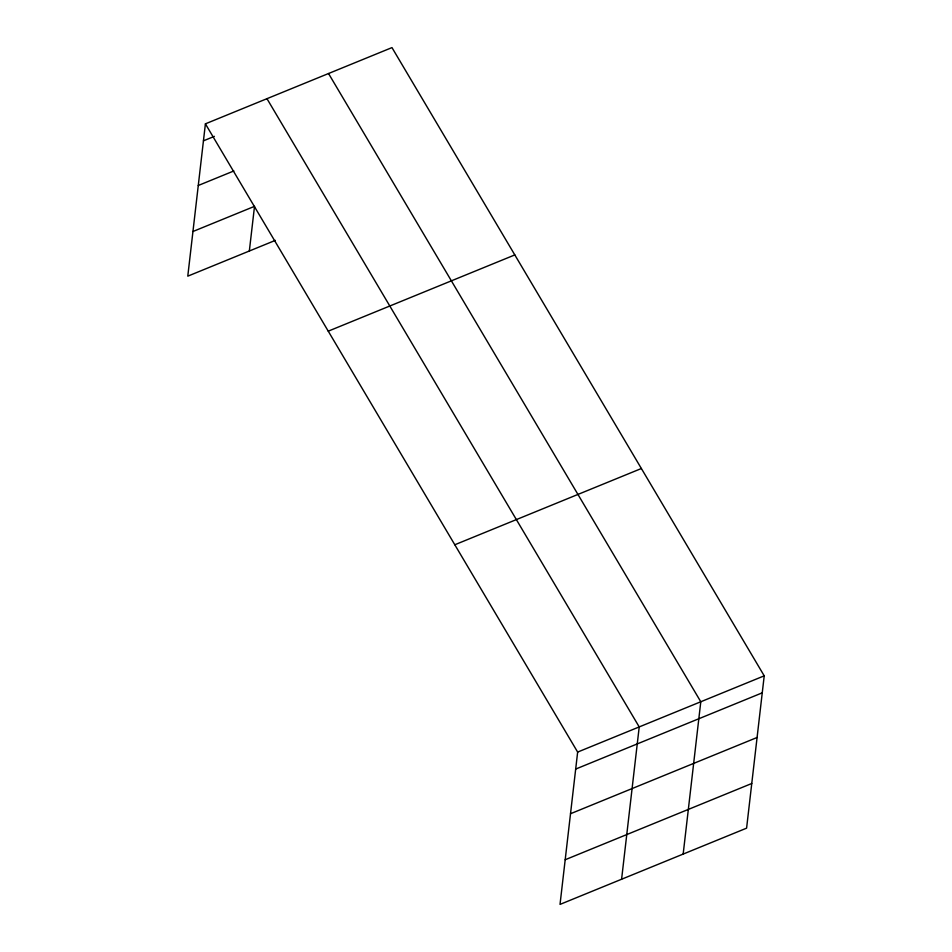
<?xml version="1.0" encoding="UTF-8"?>
<svg xmlns="http://www.w3.org/2000/svg" width="952" height="952" viewBox="0 0 952 952"><rect width="100%" height="100%" fill="white"/><g stroke="black" fill="none" stroke-linecap="round" stroke-linejoin="round"><path stroke-width="1.43" d="M205.406 123.843L577.65 752.08L560.026 904.4L746.594 828.157L764.218 675.837L391.974 47.6L205.406 123.843L187.782 276.163L275.342 240.38M249.341 251.007L254.517 206.346L192.947 231.503M621.596 879.243L639.22 726.923L266.965 98.687M683.167 854.075L700.791 701.755L328.535 73.518M203.442 140.837L214.379 136.362M198.266 185.497L233.847 170.955M328.25 331.165L514.806 254.922M454.818 544.758L641.374 468.515M577.65 752.08L764.218 675.837M575.686 769.073L762.254 692.83M570.522 813.734L757.09 737.491M565.202 859.739L751.759 783.496"/></g></svg>
